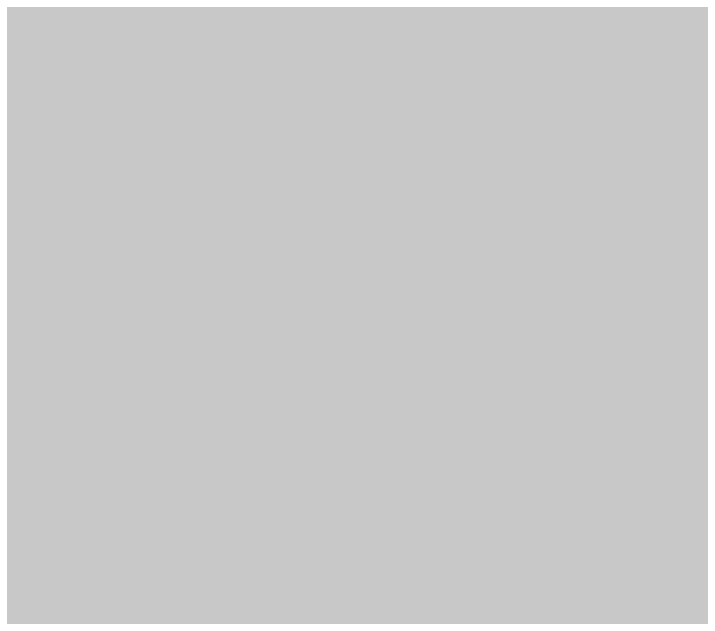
# Model space of a CAD drawing. Header units: millimetres. Extents: x 0 to 420, y 0 to 297.
# Drawn here: x 313.91331 to 313.96124, y 50.11882 to 50.16085 of the extents above; entities that cross this region are included whole.
import ezdxf

# ---------------------------------------------------------------- set-up
doc = ezdxf.new("R2010")
doc.units = ezdxf.units.MM

msp = doc.modelspace()

# ---------------------------------------------------------------- hatches: boundary and pattern name
at = {"true_color": 0xe9ba62}
msp.add_hatch(color=7, dxfattribs=at).paths.add_polyline_path([(317.32125, 50.419074), (317.312862, 50.402297), (317.304584, 50.385741), (317.296361, 50.369296), (317.281611, 50.369593), (317.267059, 50.369886), (317.252607, 50.370167), (317.217638, 50.370573), (317.202364, 50.370748), (317.193694, 50.370839), (317.075136, 50.366084), (316.959426, 50.350057), (316.843108, 50.32564), (316.816563, 50.318856), (316.790373, 50.312165), (316.764359, 50.30553), (316.717676, 50.29364), (316.671009, 50.281712), (316.624359, 50.26974), (316.624359, 50.252963), (316.624359, 50.236407), (316.624359, 50.219962), (316.48889, 50.20961), (316.353432, 50.199136), (316.217996, 50.188353), (315.696872, 50.156415), (315.178115, 50.14778), (314.656609, 50.165305), (314.638248, 50.166419), (314.620124, 50.167527), (314.602127, 50.168641), (314.479644, 50.176024), (314.357233, 50.184337), (314.235015, 50.195073), (314.180158, 50.213016), (314.144611, 50.222469), (314.097901, 50.231535), (314.053996, 50.238525), (314.034825, 50.241577), (314.023956, 50.243308), (313.996442, 50.247683), (313.969287, 50.252015), (313.94232, 50.256325), (313.913574, 50.260842), (313.885199, 50.265305), (313.857001, 50.26974), (313.684621, 50.296836), (313.512071, 50.322139), (313.339011, 50.344407), (313.330622, 50.32763), (313.322344, 50.311074), (313.314122, 50.294629), (314.407435, 50.053046), (315.559801, 50.033346), (316.679363, 50.137405), (316.696481, 50.139548), (316.713367, 50.141658), (316.730137, 50.143752), (316.962395, 50.17652), (317.192032, 50.217972), (317.420806, 50.26974), (317.429195, 50.311682), (317.437473, 50.353072), (317.445695, 50.394185), (317.412141, 50.385796), (317.37903, 50.377518), (317.346139, 50.369296), (317.337751, 50.386073), (317.329473, 50.402628)])
at = {"true_color": 0xebbf68}
msp.add_hatch(color=7, dxfattribs=at).paths.add_polyline_path([(313.339011, 50.344407), (313.330622, 50.32763), (313.322344, 50.311074), (313.314122, 50.294629), (313.896679, 50.101199), (314.516139, 50.036672), (315.703466, 50.045739), (315.703466, 50.054127), (315.703466, 50.062405), (315.703466, 50.070628), (315.745408, 50.079016), (315.786798, 50.087294), (315.827911, 50.095517), (315.827911, 50.103905), (315.827911, 50.112183), (315.827911, 50.120406), (315.432013, 50.131404), (315.036321, 50.146218), (314.640805, 50.166923), (314.609535, 50.168853), (314.595881, 50.169698), (314.58814, 50.170184), (314.553569, 50.172257), (314.518998, 50.174341), (314.484427, 50.176431), (314.45211, 50.178524), (314.420217, 50.180585), (314.38853, 50.182628), (314.337303, 50.186175), (314.286126, 50.190281), (314.235015, 50.195073), (314.180158, 50.213016), (314.144611, 50.222469), (314.097901, 50.231535), (314.053996, 50.238525), (314.034825, 50.241577), (314.023956, 50.243308), (313.996442, 50.247683), (313.969287, 50.252015), (313.94232, 50.256325), (313.913574, 50.260842), (313.885199, 50.265305), (313.857001, 50.26974), (313.684621, 50.296836), (313.512071, 50.322139)])
at = {"true_color": 0xe9c06d}
msp.add_hatch(color=7, dxfattribs=at).paths.add_polyline_path([(313.339011, 50.344407), (313.330622, 50.32763), (313.322344, 50.311074), (313.314122, 50.294629), (313.425135, 50.258214), (313.537177, 50.22826), (313.651094, 50.202664), (313.673836, 50.198004), (313.696274, 50.193411), (313.718568, 50.18885), (313.759323, 50.179966), (313.77712, 50.176081), (313.787212, 50.173867), (313.809296, 50.169349), (313.831092, 50.164887), (313.852745, 50.160452), (313.896436, 50.151578), (313.924563, 50.147648), (313.961236, 50.145295), (313.978013, 50.162072), (313.994569, 50.178628), (314.011014, 50.195073), (313.966746, 50.235067), (313.916235, 50.255671), (313.816183, 50.274543), (313.782241, 50.280011), (313.767419, 50.282392), (313.759013, 50.283727), (313.619322, 50.306356), (313.479399, 50.32654)])
at = {"true_color": 0xffe57f}
msp.add_hatch(color=7, dxfattribs=at).paths.add_polyline_path([(313.836791, 50.145295), (313.836791, 50.136906), (313.836791, 50.128628), (313.836791, 50.120406), (313.878733, 50.120406), (313.920123, 50.120406), (313.961236, 50.120406), (313.961236, 50.128794), (313.961236, 50.137072), (313.961236, 50.145295), (313.919293, 50.145295), (313.877904, 50.145295)])
at = {"true_color": 0xffbf63}
msp.add_hatch(color=7, dxfattribs=at).paths.add_polyline_path([(313.961236, 50.120406), (313.961236, 50.112017), (313.961236, 50.103739), (313.961236, 50.095517), (314.068915, 50.076448), (314.175338, 50.070134), (314.284793, 50.070628), (314.284793, 50.079016), (314.284793, 50.087294), (314.284793, 50.095517), (314.175742, 50.103905), (314.068129, 50.112183)])

doc.saveas('drawing.dxf')
